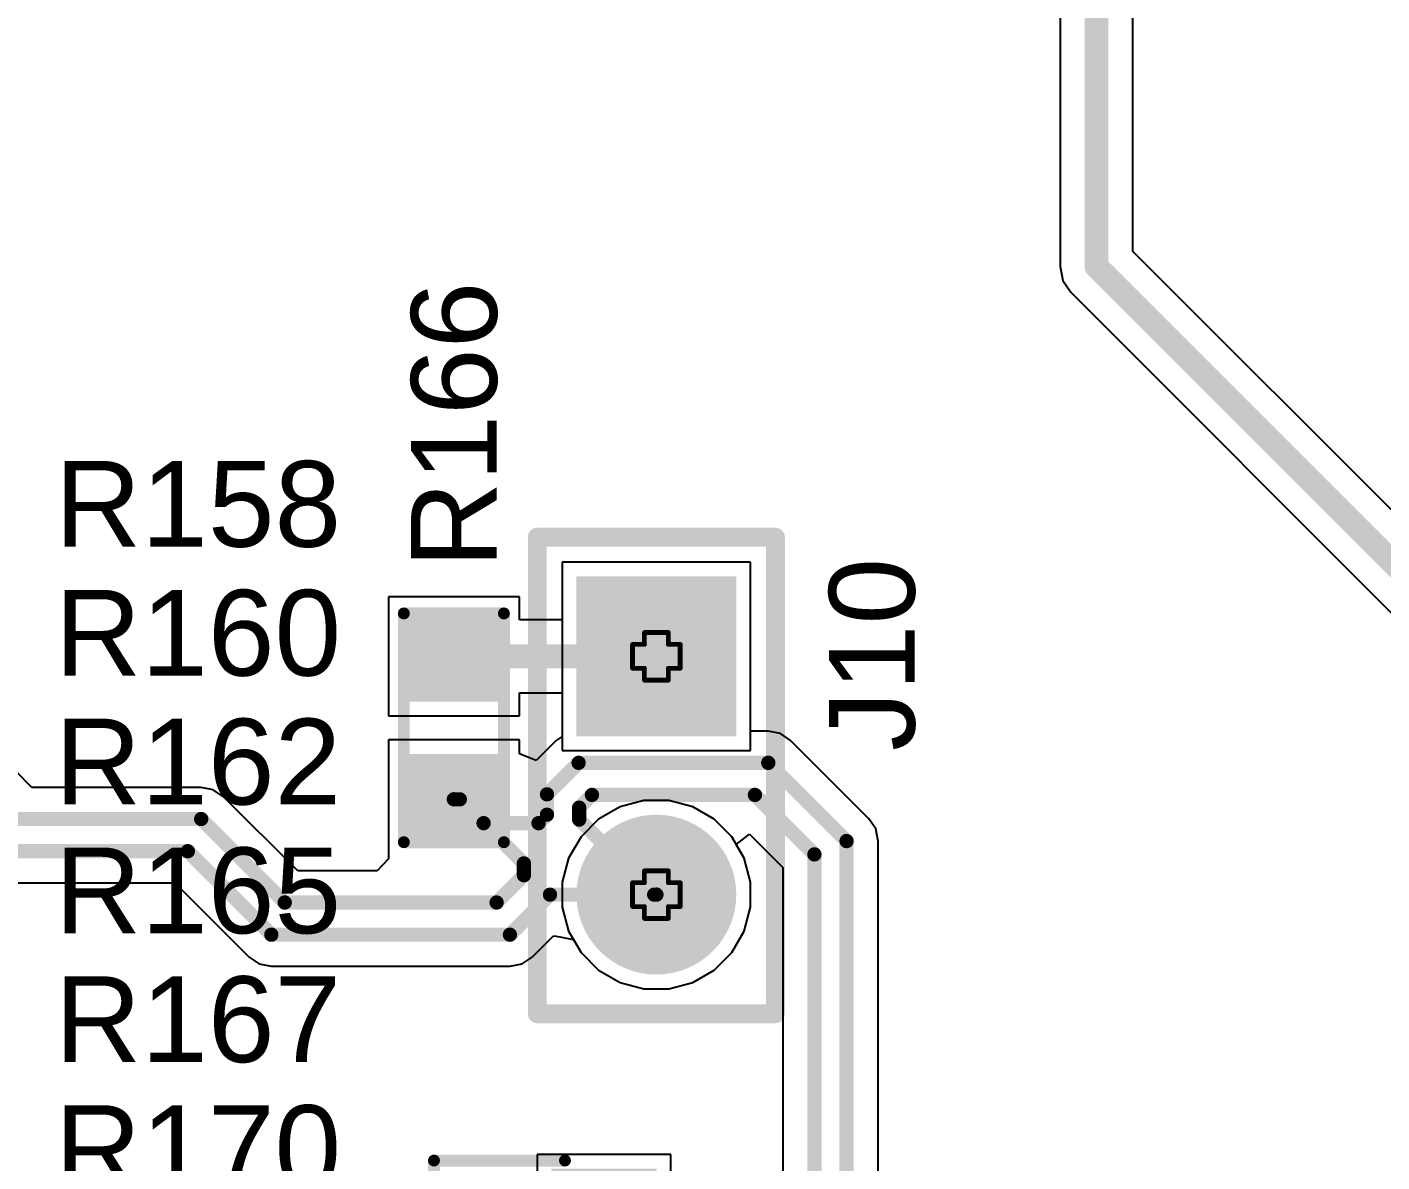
# Model space of a CAD drawing. Header units: inches. Extents: x -11 to 5379, y 0 to 5429.
# Drawn here: x 56.4 to 70.84, y 20.64 to 32.74 of the extents above; entities that cross this region are included whole.
import ezdxf

# ---------------------------------------------------------------- set-up
doc = ezdxf.new("R2010")
doc.units = ezdxf.units.IN
for name, color, linetype in [('Bottom Layer', 5, 'Continuous'), ('Bottom Solder', 6, 'Continuous'), ('Drill Drawing', 1, 'Continuous'), ('GND', 16, 'Continuous'), ('Multi-Layer', 9, 'Continuous'), ('Pad Holes', 156, 'Continuous'), ('PWR', 76, 'Continuous'), ('Top Layer', 1, 'Continuous'), ('Top Overlay', 2, 'Continuous'), ('Top Paste', 8, 'Continuous'), ('Top Solder', 216, 'Continuous')]:
    doc.layers.add(name, color=color, linetype=linetype)
doc.styles.add('Arial', font='', dxfattribs={"height": 0.2})
doc.styles.get('Arial').set_extended_font_data('Arial')

# ---------------------------------------------------------------- blocks, each defined once
blk = doc.blocks.new('R___0603_309')
at = {"layer": 'Top Layer'}
for points in [[(-0.381, 0.4445), (-0.381, -0.4445), (-1.143, -0.4445), (-1.143, 0.4445)], [(1.143, 0.4445), (1.143, -0.4445), (0.381, -0.4445), (0.381, 0.4445)]]:
    blk.add_hatch(color=1, dxfattribs=at).paths.add_polyline_path(points)
at = {"layer": 'Top Paste'}
for points in [[(-0.381, 0.4445), (-0.381, -0.4445), (-1.143, -0.4445), (-1.143, 0.4445)], [(1.143, 0.4445), (1.143, -0.4445), (0.381, -0.4445), (0.381, 0.4445)]]:
    blk.add_hatch(color=8, dxfattribs=at).paths.add_polyline_path(points)
at = {"layer": 'Top Solder'}
for points in [[(-0.2794, 0.5461), (-0.2794, -0.5461), (-1.2446, -0.5461), (-1.2446, 0.5461)], [(1.2446, 0.5461), (1.2446, -0.5461), (0.2794, -0.5461), (0.2794, 0.5461)]]:
    blk.add_hatch(color=216, dxfattribs=at).paths.add_polyline_path(points)
at = {"layer": 'Top Overlay'}
for points in [[(-1.2192, -0.5334, 0.127, 0.127, 0), (-1.2192, 0.5334, 0.127, 0.127, 0)], [(1.2192, 0.5334, 0.127, 0.127, 0), (-1.2192, 0.5334, 0.127, 0.127, 0)], [(1.2192, -0.5334, 0.127, 0.127, 0), (1.2192, 0.5334, 0.127, 0.127, 0)], [(1.2192, -0.5334, 0.127, 0.127, 0), (-1.2192, -0.5334, 0.127, 0.127, 0)]]:
    blk.add_lwpolyline(points, format="xyseb", dxfattribs=at)
for points in [[(-1.25095, 0.5334, 0.0635, 0.0635, 1), (-1.18745, 0.5334, 0.0635, 0.0635, 1)], [(-1.25095, 0.5334, 0.0635, 0.0635, 1), (-1.18745, 0.5334, 0.0635, 0.0635, 1)], [(1.18745, 0.5334, 0.0635, 0.0635, 1), (1.25095, 0.5334, 0.0635, 0.0635, 1)], [(1.18745, 0.5334, 0.0635, 0.0635, 1), (1.25095, 0.5334, 0.0635, 0.0635, 1)], [(-1.25095, -0.5334, 0.0635, 0.0635, 1), (-1.18745, -0.5334, 0.0635, 0.0635, 1)], [(-1.25095, -0.5334, 0.0635, 0.0635, 1), (-1.18745, -0.5334, 0.0635, 0.0635, 1)], [(1.18745, -0.5334, 0.0635, 0.0635, 1), (1.25095, -0.5334, 0.0635, 0.0635, 1)], [(1.18745, -0.5334, 0.0635, 0.0635, 1), (1.25095, -0.5334, 0.0635, 0.0635, 1)]]:
    blk.add_lwpolyline(points, format="xyseb", close=True, dxfattribs=at)
blk = doc.blocks.new('HDR1X2__516')
at = {"layer": 'Bottom Layer'}
blk.add_hatch(color=5, dxfattribs=at).paths.add_polyline_path([(-0.75, 0.75), (0.75, 0.75), (0.75, -0.75), (-0.75, -0.75)])
h = blk.add_hatch(color=5, dxfattribs=at)
edge = h.paths.add_edge_path()
edge.add_arc((2.54, 0), 0.75, 0, 360)
at = {"layer": 'Bottom Solder'}
blk.add_hatch(color=6, dxfattribs=at).paths.add_polyline_path([(-0.852, 0.852), (0.852, 0.852), (0.852, -0.852), (-0.852, -0.852)])
h = blk.add_hatch(color=6, dxfattribs=at)
edge = h.paths.add_edge_path()
edge.add_arc((2.54, 0), 0.852, 0, 360)
at = {"layer": 'GND'}
blk.add_hatch(color=16, dxfattribs=at).paths.add_polyline_path([(-0.75, 0.75), (0.75, 0.75), (0.75, -0.75), (-0.75, -0.75)])
h = blk.add_hatch(color=16, dxfattribs=at)
edge = h.paths.add_edge_path()
edge.add_arc((2.54, 0), 0.75, 0, 360)
at = {"layer": 'Multi-Layer'}
blk.add_hatch(color=9, dxfattribs=at).paths.add_polyline_path([(-0.75, 0.75), (0.75, 0.75), (0.75, -0.75), (-0.75, -0.75)])
h = blk.add_hatch(color=9, dxfattribs=at)
edge = h.paths.add_edge_path()
edge.add_arc((2.54, 0), 0.75, 0, 360)
at = {"layer": 'Pad Holes'}
h = blk.add_hatch(color=7, dxfattribs=at)
edge = h.paths.add_edge_path()
edge.add_arc((0, 0), 0.45, 0, 360)
h = blk.add_hatch(color=7, dxfattribs=at)
edge = h.paths.add_edge_path()
edge.add_arc((2.54, 0), 0.45, 0, 360)
at = {"layer": 'PWR'}
blk.add_hatch(color=76, dxfattribs=at).paths.add_polyline_path([(-0.75, 0.75), (0.75, 0.75), (0.75, -0.75), (-0.75, -0.75)])
h = blk.add_hatch(color=76, dxfattribs=at)
edge = h.paths.add_edge_path()
edge.add_arc((2.54, 0), 0.75, 0, 360)
at = {"layer": 'Top Layer'}
blk.add_hatch(color=1, dxfattribs=at).paths.add_polyline_path([(-0.75, 0.75), (0.75, 0.75), (0.75, -0.75), (-0.75, -0.75)])
h = blk.add_hatch(color=1, dxfattribs=at)
edge = h.paths.add_edge_path()
edge.add_arc((2.54, 0), 0.75, 0, 360)
at = {"layer": 'Top Solder'}
blk.add_hatch(color=216, dxfattribs=at).paths.add_polyline_path([(-0.852, 0.852), (0.852, 0.852), (0.852, -0.852), (-0.852, -0.852)])
h = blk.add_hatch(color=216, dxfattribs=at)
edge = h.paths.add_edge_path()
edge.add_arc((2.54, 0), 0.852, 0, 360)
at = {"layer": 'Top Overlay'}
for points in [[(3.81, 1.27, 0.2, 0.2, 0), (-1.27, 1.27, 0.2, 0.2, 0)], [(-1.27, -1.27, 0.2, 0.2, 0), (-1.27, 1.27, 0.2, 0.2, 0)], [(3.81, -1.27, 0.2, 0.2, 0), (3.81, 1.27, 0.2, 0.2, 0)], [(3.81, -1.27, 0.2, 0.2, 0), (-1.27, -1.27, 0.2, 0.2, 0)]]:
    blk.add_lwpolyline(points, format="xyseb", dxfattribs=at)
for points in [[(-1.32, 1.27, 0.1, 0.1, 1), (-1.22, 1.27, 0.1, 0.1, 1)], [(-1.32, 1.27, 0.1, 0.1, 1), (-1.22, 1.27, 0.1, 0.1, 1)], [(3.76, 1.27, 0.1, 0.1, 1), (3.86, 1.27, 0.1, 0.1, 1)], [(3.76, 1.27, 0.1, 0.1, 1), (3.86, 1.27, 0.1, 0.1, 1)], [(-1.32, -1.27, 0.1, 0.1, 1), (-1.22, -1.27, 0.1, 0.1, 1)], [(-1.32, -1.27, 0.1, 0.1, 1), (-1.22, -1.27, 0.1, 0.1, 1)], [(3.76, -1.27, 0.1, 0.1, 1), (3.86, -1.27, 0.1, 0.1, 1)], [(3.76, -1.27, 0.1, 0.1, 1), (3.86, -1.27, 0.1, 0.1, 1)]]:
    blk.add_lwpolyline(points, format="xyseb", close=True, dxfattribs=at)
blk = doc.blocks.new('SOT_23_568')
at = {"layer": 'Top Layer'}
for points in [[(-0.41, 1.46), (0.41, 1.46), (0.41, 0.54), (-0.41, 0.54)], [(-1.36, -0.54), (-0.54, -0.54), (-0.54, -1.46), (-1.36, -1.46)], [(0.54, -0.54), (1.36, -0.54), (1.36, -1.46), (0.54, -1.46)]]:
    blk.add_hatch(color=1, dxfattribs=at).paths.add_polyline_path(points)
at = {"layer": 'Top Paste'}
for points in [[(-0.41, 1.46), (0.41, 1.46), (0.41, 0.54), (-0.41, 0.54)], [(-1.36, -0.54), (-0.54, -0.54), (-0.54, -1.46), (-1.36, -1.46)], [(0.54, -0.54), (1.36, -0.54), (1.36, -1.46), (0.54, -1.46)]]:
    blk.add_hatch(color=8, dxfattribs=at).paths.add_polyline_path(points)
at = {"layer": 'Top Solder'}
for points in [[(-0.512, 1.562), (0.512, 1.562), (0.512, 0.438), (-0.512, 0.438)], [(-1.462, -0.438), (-0.438, -0.438), (-0.438, -1.562), (-1.462, -1.562)], [(0.438, -0.438), (1.462, -0.438), (1.462, -1.562), (0.438, -1.562)]]:
    blk.add_hatch(color=216, dxfattribs=at).paths.add_polyline_path(points)
at = {"layer": 'Top Overlay'}
for points in [[(-1.549, 0.813, 0.127, 0.127, 0), (-1.549, -0.584, 0.127, 0.127, 0)], [(-1.549, 0.813, 0.127, 0.127, 0), (-0.559, 0.813, 0.127, 0.127, 0)], [(0.559, 0.813, 0.127, 0.127, 0), (1.549, 0.813, 0.127, 0.127, 0)], [(1.549, 0.813, 0.127, 0.127, 0), (1.549, -0.584, 0.127, 0.127, 0)], [(-0.33, -0.787, 0.127, 0.127, 0), (0.33, -0.787, 0.127, 0.127, 0)], [(-1.676, -1.041, 0.127, 0.127, 0), (-1.549, -1.168, 0.127, 0.127, 0)], [(-1.676, -1.041, 0.127, 0.127, 0), (-1.676, -1.295, 0.127, 0.127, 0)], [(-1.549, -1.168, 0.127, 0.127, 0), (-1.676, -1.295, 0.127, 0.127, 0)]]:
    blk.add_lwpolyline(points, format="xyseb", dxfattribs=at)
for points in [[(-1.581, 0.813, 0.0635, 0.0635, 1), (-1.518, 0.813, 0.0635, 0.0635, 1)], [(-1.581, 0.813, 0.0635, 0.0635, 1), (-1.518, 0.813, 0.0635, 0.0635, 1)], [(-0.591, 0.813, 0.0635, 0.0635, 1), (-0.527, 0.813, 0.0635, 0.0635, 1)], [(0.527, 0.813, 0.0635, 0.0635, 1), (0.591, 0.813, 0.0635, 0.0635, 1)], [(1.518, 0.813, 0.0635, 0.0635, 1), (1.581, 0.813, 0.0635, 0.0635, 1)], [(1.518, 0.813, 0.0635, 0.0635, 1), (1.581, 0.813, 0.0635, 0.0635, 1)], [(-1.581, -0.584, 0.0635, 0.0635, 1), (-1.518, -0.584, 0.0635, 0.0635, 1)], [(1.518, -0.584, 0.0635, 0.0635, 1), (1.581, -0.584, 0.0635, 0.0635, 1)], [(-0.362, -0.787, 0.0635, 0.0635, 1), (-0.298, -0.787, 0.0635, 0.0635, 1)], [(0.298, -0.787, 0.0635, 0.0635, 1), (0.362, -0.787, 0.0635, 0.0635, 1)], [(-1.708, -1.041, 0.0635, 0.0635, 1), (-1.645, -1.041, 0.0635, 0.0635, 1)], [(-1.708, -1.041, 0.0635, 0.0635, 1), (-1.645, -1.041, 0.0635, 0.0635, 1)], [(-1.581, -1.168, 0.0635, 0.0635, 1), (-1.518, -1.168, 0.0635, 0.0635, 1)], [(-1.581, -1.168, 0.0635, 0.0635, 1), (-1.518, -1.168, 0.0635, 0.0635, 1)], [(-1.708, -1.295, 0.0635, 0.0635, 1), (-1.645, -1.295, 0.0635, 0.0635, 1)], [(-1.708, -1.295, 0.0635, 0.0635, 1), (-1.645, -1.295, 0.0635, 0.0635, 1)]]:
    blk.add_lwpolyline(points, format="xyseb", close=True, dxfattribs=at)

msp = doc.modelspace()

# ---------------------------------------------------------------- linework, layer by layer
at = {"layer": 'Bottom Layer'}
for p, q in [((67.411, 70.905), (67.411, 30.184)), ((68.188, 30.344), (68.188, 70.905)), ((74.882, 23.651), (68.188, 30.344)), ((67.411, 30.184), (67.441, 30.035)), ((67.441, 30.035), (67.525, 29.909)), ((67.525, 29.909), (76.163, 21.271)), ((64.111, 27.033), (62.103, 27.033)), ((62.103, 27.033), (62.103, 25.025)), ((64.111, 25.025), (64.111, 27.033)), ((62.103, 25.025), (64.111, 25.025)), ((62.72, 24.424), (62.491, 24.292)), ((62.975, 24.493), (62.72, 24.424)), ((63.24, 24.493), (62.975, 24.493)), ((63.495, 24.424), (63.24, 24.493)), ((63.724, 24.292), (63.495, 24.424)), ((62.491, 24.292), (62.304, 24.105)), ((63.911, 24.105), (63.724, 24.292)), ((62.304, 24.105), (62.172, 23.876)), ((64.043, 23.876), (63.911, 24.105)), ((62.172, 23.876), (62.103, 23.621)), ((64.111, 23.621), (64.043, 23.876)), ((62.103, 23.621), (62.103, 23.357)), ((64.111, 23.357), (64.111, 23.621)), ((62.103, 23.357), (62.172, 23.101)), ((64.043, 23.101), (64.111, 23.357)), ((62.172, 23.101), (62.304, 22.872)), ((63.911, 22.872), (64.043, 23.101)), ((62.304, 22.872), (62.491, 22.685)), ((63.724, 22.685), (63.911, 22.872)), ((62.491, 22.685), (62.72, 22.553)), ((63.495, 22.553), (63.724, 22.685)), ((62.72, 22.553), (62.975, 22.485)), ((63.24, 22.485), (63.495, 22.553)), ((62.975, 22.485), (63.24, 22.485))]:
    msp.add_line(p, q, dxfattribs=at)
for points in [[(67.8, 30.184, 0.254, 0.254, 0), (67.8, 71.3, 0.254, 0.254, 0)], [(67.8, 30.184, 0.254, 0.254, 0), (76.717, 21.266, 0.254, 0.254, 0)]]:
    msp.add_lwpolyline(points, format="xyseb", dxfattribs=at)
msp.add_lwpolyline([(67.736, 30.184, 0.127, 0.127, 1), (67.863, 30.184, 0.127, 0.127, 1)], format="xyseb", close=True, dxfattribs=at)
msp.add_lwpolyline([(67.736, 30.184, 0.127, 0.127, 1), (67.863, 30.184, 0.127, 0.127, 1)], format="xyseb", close=True, dxfattribs=at)
at = {"layer": 'Drill Drawing'}
for points in [[(62.98, 26.156, 0.0508, 0.0508, 0), (62.98, 26.283, 0.0508, 0.0508, 0)], [(62.98, 26.283, 0.0508, 0.0508, 0), (63.234, 26.283, 0.0508, 0.0508, 0)], [(63.234, 26.156, 0.0508, 0.0508, 0), (63.234, 26.283, 0.0508, 0.0508, 0)], [(62.853, 25.902, 0.0508, 0.0508, 0), (62.853, 26.156, 0.0508, 0.0508, 0)], [(62.853, 26.156, 0.0508, 0.0508, 0), (62.98, 26.156, 0.0508, 0.0508, 0)], [(63.234, 26.156, 0.0508, 0.0508, 0), (63.361, 26.156, 0.0508, 0.0508, 0)], [(63.361, 25.902, 0.0508, 0.0508, 0), (63.361, 26.156, 0.0508, 0.0508, 0)], [(62.853, 25.902, 0.0508, 0.0508, 0), (62.98, 25.902, 0.0508, 0.0508, 0)], [(62.98, 25.775, 0.0508, 0.0508, 0), (62.98, 25.902, 0.0508, 0.0508, 0)], [(63.234, 25.902, 0.0508, 0.0508, 0), (63.361, 25.902, 0.0508, 0.0508, 0)], [(63.234, 25.775, 0.0508, 0.0508, 0), (63.234, 25.902, 0.0508, 0.0508, 0)], [(62.98, 25.775, 0.0508, 0.0508, 0), (63.234, 25.775, 0.0508, 0.0508, 0)], [(62.98, 23.616, 0.0508, 0.0508, 0), (62.98, 23.743, 0.0508, 0.0508, 0)], [(62.98, 23.743, 0.0508, 0.0508, 0), (63.234, 23.743, 0.0508, 0.0508, 0)], [(63.234, 23.616, 0.0508, 0.0508, 0), (63.234, 23.743, 0.0508, 0.0508, 0)], [(62.853, 23.362, 0.0508, 0.0508, 0), (62.853, 23.616, 0.0508, 0.0508, 0)], [(62.853, 23.616, 0.0508, 0.0508, 0), (62.98, 23.616, 0.0508, 0.0508, 0)], [(63.234, 23.616, 0.0508, 0.0508, 0), (63.361, 23.616, 0.0508, 0.0508, 0)], [(63.361, 23.362, 0.0508, 0.0508, 0), (63.361, 23.616, 0.0508, 0.0508, 0)], [(62.853, 23.362, 0.0508, 0.0508, 0), (62.98, 23.362, 0.0508, 0.0508, 0)], [(62.98, 23.235, 0.0508, 0.0508, 0), (62.98, 23.362, 0.0508, 0.0508, 0)], [(62.98, 23.235, 0.0508, 0.0508, 0), (63.234, 23.235, 0.0508, 0.0508, 0)], [(63.234, 23.362, 0.0508, 0.0508, 0), (63.361, 23.362, 0.0508, 0.0508, 0)], [(63.234, 23.235, 0.0508, 0.0508, 0), (63.234, 23.362, 0.0508, 0.0508, 0)]]:
    msp.add_lwpolyline(points, format="xyseb", dxfattribs=at)
for points in [[(62.968, 26.283, 0.0254, 0.0254, 1), (62.993, 26.283, 0.0254, 0.0254, 1)], [(62.968, 26.283, 0.0254, 0.0254, 1), (62.993, 26.283, 0.0254, 0.0254, 1)], [(63.222, 26.283, 0.0254, 0.0254, 1), (63.247, 26.283, 0.0254, 0.0254, 1)], [(63.222, 26.283, 0.0254, 0.0254, 1), (63.247, 26.283, 0.0254, 0.0254, 1)], [(62.841, 26.156, 0.0254, 0.0254, 1), (62.866, 26.156, 0.0254, 0.0254, 1)], [(62.841, 26.156, 0.0254, 0.0254, 1), (62.866, 26.156, 0.0254, 0.0254, 1)], [(62.968, 26.156, 0.0254, 0.0254, 1), (62.993, 26.156, 0.0254, 0.0254, 1)], [(62.968, 26.156, 0.0254, 0.0254, 1), (62.993, 26.156, 0.0254, 0.0254, 1)], [(63.222, 26.156, 0.0254, 0.0254, 1), (63.247, 26.156, 0.0254, 0.0254, 1)], [(63.222, 26.156, 0.0254, 0.0254, 1), (63.247, 26.156, 0.0254, 0.0254, 1)], [(63.349, 26.156, 0.0254, 0.0254, 1), (63.374, 26.156, 0.0254, 0.0254, 1)], [(63.349, 26.156, 0.0254, 0.0254, 1), (63.374, 26.156, 0.0254, 0.0254, 1)], [(62.841, 25.902, 0.0254, 0.0254, 1), (62.866, 25.902, 0.0254, 0.0254, 1)], [(62.841, 25.902, 0.0254, 0.0254, 1), (62.866, 25.902, 0.0254, 0.0254, 1)], [(62.968, 25.902, 0.0254, 0.0254, 1), (62.993, 25.902, 0.0254, 0.0254, 1)], [(62.968, 25.902, 0.0254, 0.0254, 1), (62.993, 25.902, 0.0254, 0.0254, 1)], [(63.222, 25.902, 0.0254, 0.0254, 1), (63.247, 25.902, 0.0254, 0.0254, 1)], [(63.222, 25.902, 0.0254, 0.0254, 1), (63.247, 25.902, 0.0254, 0.0254, 1)], [(63.349, 25.902, 0.0254, 0.0254, 1), (63.374, 25.902, 0.0254, 0.0254, 1)], [(63.349, 25.902, 0.0254, 0.0254, 1), (63.374, 25.902, 0.0254, 0.0254, 1)], [(62.968, 25.775, 0.0254, 0.0254, 1), (62.993, 25.775, 0.0254, 0.0254, 1)], [(62.968, 25.775, 0.0254, 0.0254, 1), (62.993, 25.775, 0.0254, 0.0254, 1)], [(63.222, 25.775, 0.0254, 0.0254, 1), (63.247, 25.775, 0.0254, 0.0254, 1)], [(63.222, 25.775, 0.0254, 0.0254, 1), (63.247, 25.775, 0.0254, 0.0254, 1)], [(62.968, 23.743, 0.0254, 0.0254, 1), (62.993, 23.743, 0.0254, 0.0254, 1)], [(62.968, 23.743, 0.0254, 0.0254, 1), (62.993, 23.743, 0.0254, 0.0254, 1)], [(63.222, 23.743, 0.0254, 0.0254, 1), (63.247, 23.743, 0.0254, 0.0254, 1)], [(63.222, 23.743, 0.0254, 0.0254, 1), (63.247, 23.743, 0.0254, 0.0254, 1)], [(62.841, 23.616, 0.0254, 0.0254, 1), (62.866, 23.616, 0.0254, 0.0254, 1)], [(62.841, 23.616, 0.0254, 0.0254, 1), (62.866, 23.616, 0.0254, 0.0254, 1)], [(62.968, 23.616, 0.0254, 0.0254, 1), (62.993, 23.616, 0.0254, 0.0254, 1)], [(62.968, 23.616, 0.0254, 0.0254, 1), (62.993, 23.616, 0.0254, 0.0254, 1)], [(63.222, 23.616, 0.0254, 0.0254, 1), (63.247, 23.616, 0.0254, 0.0254, 1)], [(63.222, 23.616, 0.0254, 0.0254, 1), (63.247, 23.616, 0.0254, 0.0254, 1)], [(63.349, 23.616, 0.0254, 0.0254, 1), (63.374, 23.616, 0.0254, 0.0254, 1)], [(63.349, 23.616, 0.0254, 0.0254, 1), (63.374, 23.616, 0.0254, 0.0254, 1)], [(62.841, 23.362, 0.0254, 0.0254, 1), (62.866, 23.362, 0.0254, 0.0254, 1)], [(62.841, 23.362, 0.0254, 0.0254, 1), (62.866, 23.362, 0.0254, 0.0254, 1)], [(62.968, 23.362, 0.0254, 0.0254, 1), (62.993, 23.362, 0.0254, 0.0254, 1)], [(62.968, 23.362, 0.0254, 0.0254, 1), (62.993, 23.362, 0.0254, 0.0254, 1)], [(62.968, 23.235, 0.0254, 0.0254, 1), (62.993, 23.235, 0.0254, 0.0254, 1)], [(62.968, 23.235, 0.0254, 0.0254, 1), (62.993, 23.235, 0.0254, 0.0254, 1)], [(63.222, 23.362, 0.0254, 0.0254, 1), (63.247, 23.362, 0.0254, 0.0254, 1)], [(63.222, 23.362, 0.0254, 0.0254, 1), (63.247, 23.362, 0.0254, 0.0254, 1)], [(63.222, 23.235, 0.0254, 0.0254, 1), (63.247, 23.235, 0.0254, 0.0254, 1)], [(63.222, 23.235, 0.0254, 0.0254, 1), (63.247, 23.235, 0.0254, 0.0254, 1)], [(63.349, 23.362, 0.0254, 0.0254, 1), (63.374, 23.362, 0.0254, 0.0254, 1)], [(63.349, 23.362, 0.0254, 0.0254, 1), (63.374, 23.362, 0.0254, 0.0254, 1)]]:
    msp.add_lwpolyline(points, format="xyseb", close=True, dxfattribs=at)
at = {"layer": 'GND'}
for p, q in [((64.111, 27.033), (62.103, 27.033)), ((62.103, 27.033), (62.103, 25.025)), ((64.111, 25.025), (64.111, 27.033)), ((62.103, 25.025), (64.111, 25.025)), ((62.72, 24.424), (62.491, 24.292)), ((62.975, 24.493), (62.72, 24.424)), ((63.24, 24.493), (62.975, 24.493)), ((63.495, 24.424), (63.24, 24.493)), ((63.724, 24.292), (63.495, 24.424)), ((62.491, 24.292), (62.304, 24.105)), ((63.911, 24.105), (63.724, 24.292)), ((62.304, 24.105), (62.172, 23.876)), ((64.043, 23.876), (63.911, 24.105)), ((62.172, 23.876), (62.103, 23.621)), ((64.111, 23.621), (64.043, 23.876)), ((62.103, 23.621), (62.103, 23.357)), ((64.111, 23.357), (64.111, 23.621)), ((62.103, 23.357), (62.172, 23.101)), ((64.043, 23.101), (64.111, 23.357)), ((62.172, 23.101), (62.304, 22.872)), ((63.911, 22.872), (64.043, 23.101)), ((62.304, 22.872), (62.491, 22.685)), ((63.724, 22.685), (63.911, 22.872)), ((62.491, 22.685), (62.72, 22.553)), ((63.495, 22.553), (63.724, 22.685)), ((62.72, 22.553), (62.975, 22.485)), ((63.24, 22.485), (63.495, 22.553)), ((62.975, 22.485), (63.24, 22.485))]:
    msp.add_line(p, q, dxfattribs=at)
at = {"layer": 'PWR'}
for p, q in [((64.111, 27.033), (62.103, 27.033)), ((62.103, 27.033), (62.103, 25.025)), ((64.111, 25.025), (64.111, 27.033)), ((62.103, 25.025), (64.111, 25.025)), ((62.72, 24.424), (62.491, 24.292)), ((62.975, 24.493), (62.72, 24.424)), ((63.24, 24.493), (62.975, 24.493)), ((63.495, 24.424), (63.24, 24.493)), ((63.724, 24.292), (63.495, 24.424)), ((62.491, 24.292), (62.304, 24.105)), ((63.911, 24.105), (63.724, 24.292)), ((62.304, 24.105), (62.172, 23.876)), ((64.043, 23.876), (63.911, 24.105)), ((62.172, 23.876), (62.103, 23.621)), ((64.111, 23.621), (64.043, 23.876)), ((62.103, 23.621), (62.103, 23.357)), ((64.111, 23.357), (64.111, 23.621)), ((62.103, 23.357), (62.172, 23.101)), ((64.043, 23.101), (64.111, 23.357)), ((62.172, 23.101), (62.304, 22.872)), ((63.911, 22.872), (64.043, 23.101)), ((62.304, 22.872), (62.491, 22.685)), ((63.724, 22.685), (63.911, 22.872)), ((62.491, 22.685), (62.72, 22.553)), ((63.495, 22.553), (63.724, 22.685)), ((62.72, 22.553), (62.975, 22.485)), ((63.24, 22.485), (63.495, 22.553)), ((62.975, 22.485), (63.24, 22.485))]:
    msp.add_line(p, q, dxfattribs=at)
at = {"layer": 'Top Layer'}
for p, q in [((64.111, 27.033), (62.103, 27.033)), ((62.103, 27.033), (62.103, 26.417)), ((64.111, 25.231), (64.111, 27.033)), ((61.647, 26.664), (60.25, 26.664)), ((60.25, 26.664), (60.25, 25.394)), ((61.647, 26.417), (61.647, 26.664)), ((62.103, 26.417), (61.647, 26.417)), ((61.647, 25.394), (61.647, 25.64)), ((61.647, 25.64), (62.103, 25.64)), ((62.103, 25.64), (62.103, 25.175)), ((60.25, 25.394), (61.647, 25.394)), ((61.647, 25.14), (60.25, 25.14)), ((60.25, 25.14), (60.25, 23.87)), ((61.647, 24.991), (61.647, 25.14)), ((62.103, 25.175), (62.04, 25.133)), ((64.3, 25.231), (64.111, 25.231)), ((64.429, 25.206), (64.3, 25.231)), ((64.538, 25.133), (64.429, 25.206)), ((61.825, 24.918), (61.647, 24.991)), ((62.04, 25.133), (61.825, 24.918)), ((65.373, 24.298), (64.538, 25.133)), ((56.45, 24.632), (56.275, 24.809)), ((58.254, 24.632), (56.45, 24.632)), ((58.383, 24.606), (58.254, 24.632)), ((58.492, 24.533), (58.383, 24.606)), ((59.284, 23.742), (58.492, 24.533)), ((65.446, 24.189), (65.373, 24.298)), ((63.957, 24.025), (64.099, 24.135)), ((64.099, 24.135), (64.455, 23.778)), ((65.472, 24.06), (65.446, 24.189)), ((64.043, 23.876), (63.957, 24.025)), ((65.472, 19.455), (65.472, 24.06)), ((60.25, 23.87), (60.13, 23.742)), ((64.111, 23.621), (64.043, 23.876)), ((60.13, 23.742), (59.284, 23.742)), ((64.455, 23.778), (64.455, 19.965)), ((56.276, 23.616), (57.973, 23.616)), ((57.973, 23.616), (58.764, 22.824)), ((64.111, 23.357), (64.111, 23.621)), ((64.043, 23.101), (64.111, 23.357)), ((61.784, 22.824), (62.007, 23.047)), ((62.007, 23.047), (62.02, 23.051)), ((62.02, 23.051), (62.224, 23.012)), ((62.224, 23.012), (62.304, 22.872)), ((63.911, 22.872), (64.043, 23.101)), ((58.764, 22.824), (58.874, 22.751)), ((61.675, 22.751), (61.784, 22.824)), ((62.304, 22.872), (62.491, 22.685)), ((63.724, 22.685), (63.911, 22.872)), ((58.874, 22.751), (59.002, 22.726)), ((59.002, 22.726), (61.546, 22.726)), ((61.546, 22.726), (61.675, 22.751)), ((62.491, 22.685), (62.72, 22.553)), ((63.495, 22.553), (63.724, 22.685)), ((62.72, 22.553), (62.975, 22.485)), ((63.24, 22.485), (63.495, 22.553)), ((62.975, 22.485), (63.24, 22.485)), ((63.263, 20.719), (61.835, 20.719)), ((61.835, 20.719), (61.835, 19.743)), ((63.263, 19.972), (63.263, 20.719))]:
    msp.add_line(p, q, dxfattribs=at)
for points in [[(60.948, 26.029, 0.254, 0.254, 0), (63.107, 26.029, 0.254, 0.254, 0)], [(61.941, 24.558, 0.152, 0.152, 0), (62.278, 24.894, 0.152, 0.152, 0)], [(62.278, 24.894, 0.152, 0.152, 0), (64.3, 24.894, 0.152, 0.152, 0)], [(64.3, 24.894, 0.152, 0.152, 0), (65.135, 24.06, 0.152, 0.152, 0)], [(60.948, 24.505, 0.152, 0.152, 0), (61.012, 24.505, 0.152, 0.152, 0)], [(61.012, 24.505, 0.152, 0.152, 0), (61.265, 24.251, 0.152, 0.152, 0)], [(61.941, 24.341, 0.152, 0.152, 0), (61.941, 24.558, 0.152, 0.152, 0)], [(62.284, 24.416, 0.152, 0.152, 0), (62.42, 24.552, 0.152, 0.152, 0)], [(62.42, 24.552, 0.152, 0.152, 0), (64.158, 24.552, 0.152, 0.152, 0)], [(64.158, 24.552, 0.152, 0.152, 0), (64.792, 23.918, 0.152, 0.152, 0)], [(61.851, 24.251, 0.152, 0.152, 0), (61.941, 24.341, 0.152, 0.152, 0)], [(62.284, 24.289, 0.152, 0.152, 0), (62.284, 24.416, 0.152, 0.152, 0)], [(56.034, 24.295, 0.152, 0.152, 0), (58.254, 24.295, 0.152, 0.152, 0)], [(58.254, 24.295, 0.152, 0.152, 0), (59.144, 23.405, 0.152, 0.152, 0)], [(61.265, 24.251, 0.152, 0.152, 0), (61.851, 24.251, 0.152, 0.152, 0)], [(61.265, 24.251, 0.152, 0.152, 0), (61.695, 23.822, 0.152, 0.152, 0)], [(62.284, 24.289, 0.152, 0.152, 0), (63.084, 23.489, 0.152, 0.152, 0)], [(65.135, 19.455, 0.152, 0.152, 0), (65.135, 24.06, 0.152, 0.152, 0)], [(56.034, 23.952, 0.152, 0.152, 0), (58.112, 23.952, 0.152, 0.152, 0)], [(58.112, 23.952, 0.152, 0.152, 0), (59.002, 23.062, 0.152, 0.152, 0)], [(64.792, 19.597, 0.152, 0.152, 0), (64.792, 23.918, 0.152, 0.152, 0)], [(61.695, 23.696, 0.152, 0.152, 0), (61.695, 23.822, 0.152, 0.152, 0)], [(61.404, 23.405, 0.152, 0.152, 0), (61.695, 23.696, 0.152, 0.152, 0)], [(61.546, 23.062, 0.152, 0.152, 0), (61.973, 23.489, 0.152, 0.152, 0)], [(61.973, 23.489, 0.152, 0.152, 0), (63.084, 23.489, 0.152, 0.152, 0)], [(63.084, 23.489, 0.152, 0.152, 0), (63.107, 23.489, 0.152, 0.152, 0)], [(59.144, 23.405, 0.152, 0.152, 0), (61.404, 23.405, 0.152, 0.152, 0)], [(59.002, 23.062, 0.152, 0.152, 0), (61.546, 23.062, 0.152, 0.152, 0)]]:
    msp.add_lwpolyline(points, format="xyseb", dxfattribs=at)
for points in [[(60.885, 26.029, 0.127, 0.127, 1), (61.012, 26.029, 0.127, 0.127, 1)], [(63.044, 26.029, 0.127, 0.127, 1), (63.171, 26.029, 0.127, 0.127, 1)], [(62.24, 24.894, 0.0762, 0.0762, 1), (62.316, 24.894, 0.0762, 0.0762, 1)], [(62.24, 24.894, 0.0762, 0.0762, 1), (62.316, 24.894, 0.0762, 0.0762, 1)], [(64.262, 24.894, 0.0762, 0.0762, 1), (64.339, 24.894, 0.0762, 0.0762, 1)], [(64.262, 24.894, 0.0762, 0.0762, 1), (64.339, 24.894, 0.0762, 0.0762, 1)], [(60.91, 24.505, 0.0762, 0.0762, 1), (60.987, 24.505, 0.0762, 0.0762, 1)], [(60.974, 24.505, 0.0762, 0.0762, 1), (61.05, 24.505, 0.0762, 0.0762, 1)], [(60.974, 24.505, 0.0762, 0.0762, 1), (61.05, 24.505, 0.0762, 0.0762, 1)], [(61.903, 24.558, 0.0762, 0.0762, 1), (61.979, 24.558, 0.0762, 0.0762, 1)], [(61.903, 24.558, 0.0762, 0.0762, 1), (61.979, 24.558, 0.0762, 0.0762, 1)], [(62.382, 24.552, 0.0762, 0.0762, 1), (62.458, 24.552, 0.0762, 0.0762, 1)], [(62.382, 24.552, 0.0762, 0.0762, 1), (62.458, 24.552, 0.0762, 0.0762, 1)], [(64.12, 24.552, 0.0762, 0.0762, 1), (64.196, 24.552, 0.0762, 0.0762, 1)], [(64.12, 24.552, 0.0762, 0.0762, 1), (64.196, 24.552, 0.0762, 0.0762, 1)], [(61.903, 24.341, 0.0762, 0.0762, 1), (61.979, 24.341, 0.0762, 0.0762, 1)], [(61.903, 24.341, 0.0762, 0.0762, 1), (61.979, 24.341, 0.0762, 0.0762, 1)], [(62.246, 24.416, 0.0762, 0.0762, 1), (62.322, 24.416, 0.0762, 0.0762, 1)], [(62.246, 24.416, 0.0762, 0.0762, 1), (62.322, 24.416, 0.0762, 0.0762, 1)], [(58.216, 24.295, 0.0762, 0.0762, 1), (58.292, 24.295, 0.0762, 0.0762, 1)], [(58.216, 24.295, 0.0762, 0.0762, 1), (58.292, 24.295, 0.0762, 0.0762, 1)], [(61.227, 24.251, 0.0762, 0.0762, 1), (61.303, 24.251, 0.0762, 0.0762, 1)], [(61.227, 24.251, 0.0762, 0.0762, 1), (61.303, 24.251, 0.0762, 0.0762, 1)], [(61.227, 24.251, 0.0762, 0.0762, 1), (61.303, 24.251, 0.0762, 0.0762, 1)], [(61.813, 24.251, 0.0762, 0.0762, 1), (61.89, 24.251, 0.0762, 0.0762, 1)], [(61.813, 24.251, 0.0762, 0.0762, 1), (61.89, 24.251, 0.0762, 0.0762, 1)], [(62.246, 24.289, 0.0762, 0.0762, 1), (62.322, 24.289, 0.0762, 0.0762, 1)], [(62.246, 24.289, 0.0762, 0.0762, 1), (62.322, 24.289, 0.0762, 0.0762, 1)], [(65.097, 24.06, 0.0762, 0.0762, 1), (65.173, 24.06, 0.0762, 0.0762, 1)], [(65.097, 24.06, 0.0762, 0.0762, 1), (65.173, 24.06, 0.0762, 0.0762, 1)], [(58.074, 23.952, 0.0762, 0.0762, 1), (58.15, 23.952, 0.0762, 0.0762, 1)], [(58.074, 23.952, 0.0762, 0.0762, 1), (58.15, 23.952, 0.0762, 0.0762, 1)], [(64.754, 23.918, 0.0762, 0.0762, 1), (64.83, 23.918, 0.0762, 0.0762, 1)], [(64.754, 23.918, 0.0762, 0.0762, 1), (64.83, 23.918, 0.0762, 0.0762, 1)], [(61.657, 23.822, 0.0762, 0.0762, 1), (61.733, 23.822, 0.0762, 0.0762, 1)], [(61.657, 23.822, 0.0762, 0.0762, 1), (61.733, 23.822, 0.0762, 0.0762, 1)], [(61.657, 23.696, 0.0762, 0.0762, 1), (61.733, 23.696, 0.0762, 0.0762, 1)], [(61.657, 23.696, 0.0762, 0.0762, 1), (61.733, 23.696, 0.0762, 0.0762, 1)], [(61.935, 23.489, 0.0762, 0.0762, 1), (62.011, 23.489, 0.0762, 0.0762, 1)], [(61.935, 23.489, 0.0762, 0.0762, 1), (62.011, 23.489, 0.0762, 0.0762, 1)], [(63.046, 23.489, 0.0762, 0.0762, 1), (63.122, 23.489, 0.0762, 0.0762, 1)], [(63.046, 23.489, 0.0762, 0.0762, 1), (63.122, 23.489, 0.0762, 0.0762, 1)], [(63.046, 23.489, 0.0762, 0.0762, 1), (63.122, 23.489, 0.0762, 0.0762, 1)], [(63.069, 23.489, 0.0762, 0.0762, 1), (63.146, 23.489, 0.0762, 0.0762, 1)], [(59.106, 23.405, 0.0762, 0.0762, 1), (59.183, 23.405, 0.0762, 0.0762, 1)], [(59.106, 23.405, 0.0762, 0.0762, 1), (59.183, 23.405, 0.0762, 0.0762, 1)], [(61.366, 23.405, 0.0762, 0.0762, 1), (61.442, 23.405, 0.0762, 0.0762, 1)], [(61.366, 23.405, 0.0762, 0.0762, 1), (61.442, 23.405, 0.0762, 0.0762, 1)], [(58.964, 23.062, 0.0762, 0.0762, 1), (59.04, 23.062, 0.0762, 0.0762, 1)], [(58.964, 23.062, 0.0762, 0.0762, 1), (59.04, 23.062, 0.0762, 0.0762, 1)], [(61.508, 23.062, 0.0762, 0.0762, 1), (61.584, 23.062, 0.0762, 0.0762, 1)], [(61.508, 23.062, 0.0762, 0.0762, 1), (61.584, 23.062, 0.0762, 0.0762, 1)]]:
    msp.add_lwpolyline(points, format="xyseb", close=True, dxfattribs=at)

# ---------------------------------------------------------------- block references
for name, p, rotation in [('HDR1X2__516', (63.107, 26.029), 270), ('R___0603_309', (60.948, 25.267), 270), ('SOT_23_568', (61.549, 19.105), 90)]:
    msp.add_blockref(name, p, dxfattribs=dict(rotation=rotation))

# ---------------------------------------------------------------- texts
at = {"layer": 'Top Overlay', "style": 'Arial'}
for s, p in [('R166', (61.406, 26.969)), ('J10', (65.862, 25.019))]:
    msp.add_text(s, height=0.9144, rotation=90, dxfattribs=at).set_placement(p)
for s, p in [('R158', (56.693, 27.197)), ('R160', (56.693, 25.823)), ('R162', (56.693, 24.45)), ('R165', (56.693, 23.077)), ('R167', (56.693, 21.704)), ('R170', (56.693, 20.33))]:
    msp.add_text(s, height=0.9144, dxfattribs=at).set_placement(p)

doc.saveas('drawing.dxf')
